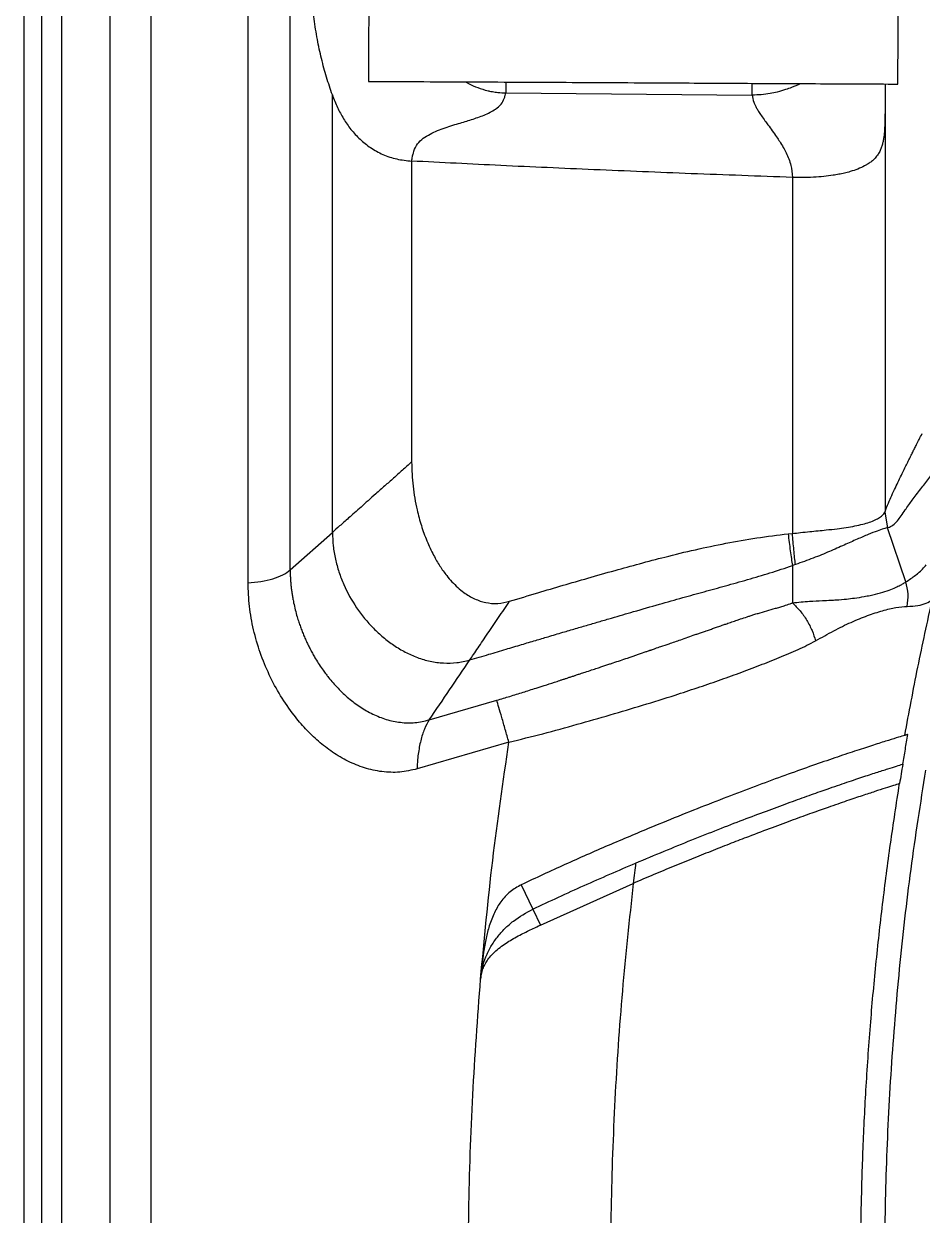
# Model space of a CAD drawing. Extents: x 943 to 1030, y 781 to 934.
# Drawn here: x 943.18 to 952.34, y 845.24 to 857.39 of the extents above; entities that cross this region are included whole.
import ezdxf

# ---------------------------------------------------------------- set-up
doc = ezdxf.new("R2010")
doc.units = 0
doc.header["$MEASUREMENT"] = 0
doc.layers.add('1', color=4, linetype='Continuous')

# ---------------------------------------------------------------- blocks, each defined once
blk = doc.blocks.new('AIRA')
at = {"layer": '1', "color": 4, "linetype": 'Continuous', "lineweight": 25}
blk.add_line((0, 84.142), (0, 3), dxfattribs=at)
at = {"layer": '1', "color": 3, "linetype": 'Continuous', "lineweight": 25}
for p, q in [((0.184, 3.417), (0.184, 83.725)), ((0.387, 3.694), (0.387, 83.448)), ((0.878, 82.815), (0.878, 4.327)), ((1.296, 82.306), (1.296, 4.836)), ((2.286, 48.522), (2.286, 82.071)), ((2.716, 48.652), (2.716, 82.071)), ((8.78, 53.607), (8.78, 53.338)), ((3.146, 49.034), (3.146, 53.495)), ((4.915, 53.516), (7.427, 53.494)), ((8.78, 53.338), (8.78, 49.247)), ((3.954, 52.821), (3.954, 49.753)), ((7.836, 52.655), (7.836, 49.024)), ((8.778, 49.241), (8.78, 49.247)), ((8.778, 49.241), (8.807, 49.083)), ((8.812, 49.084), (8.807, 49.083)), ((8.993, 48.53), (8.807, 49.083)), ((2.716, 48.652), (3.146, 49.034)), ((7.793, 49.02), (7.836, 49.024)), ((7.867, 48.707), (7.836, 48.696)), ((7.836, 48.696), (7.836, 48.317)), ((4.133, 47.123), (4.822, 47.324)), ((4.946, 46.896), (4.011, 46.624)), ((5.072, 45.442), (5.19, 45.194)), ((5.267, 45.031), (6.213, 45.456)), ((5.19, 45.194), (5.267, 45.031))]:
    blk.add_line(p, q, dxfattribs=at)
for points, knots in [([(3.555, 61.791), (3.554, 61.487), (3.551, 60.88), (3.546, 59.965), (3.541, 59.051), (3.536, 58.137), (3.532, 57.288), (3.528, 56.504), (3.524, 55.786), (3.521, 55.068), (3.517, 54.349), (3.514, 53.873), (3.513, 53.634)], [0, 0, 0, 0, 0.111984, 0.223967, 0.335981, 0.447994, 0.560008, 0.648018, 0.736029, 0.824039, 0.91201, 1, 1, 1, 1]), ([(8.911, 53.606), (8.913, 53.91), (8.916, 54.517), (8.921, 55.432), (8.925, 56.346), (8.93, 57.26), (8.935, 58.109), (8.939, 58.893), (8.942, 59.611), (8.946, 60.329), (8.95, 61.047), (8.952, 61.524), (8.953, 61.763)], [0, 0, 0, 0, 0.111984, 0.223967, 0.335981, 0.447994, 0.560008, 0.648018, 0.736029, 0.824039, 0.91201, 1, 1, 1, 1]), ([(3.146, 53.495), (3.126, 53.555), (3.085, 53.674), (3.034, 53.864), (2.991, 54.062), (2.958, 54.268), (2.936, 54.478), (2.933, 54.621), (2.932, 54.691)], [0, 0, 0, 0, 0.167789, 0.334567, 0.500071, 0.668575, 0.83523, 1, 1, 1, 1]), ([(3.513, 53.634), (3.849, 53.632), (4.519, 53.629), (5.528, 53.624), (6.465, 53.619), (7.329, 53.614), (8.121, 53.61), (8.648, 53.608), (8.911, 53.606)], [0, 0, 0, 0, 0.186669, 0.373332, 0.559996, 0.706663, 0.85333, 1, 1, 1, 1]), ([(4.504, 53.629), (4.506, 53.628), (4.537, 53.608), (4.604, 53.578), (4.68, 53.551), (4.729, 53.539), (4.753, 53.534), (4.786, 53.527), (4.842, 53.519), (4.888, 53.517), (4.915, 53.516)], [0, 0, 0, 0, 0.01486, 0.260952, 0.507355, 0.579325, 0.610034, 0.679981, 0.812769, 1, 1, 1, 1]), ([(4.915, 53.627), (4.915, 53.621), (4.915, 53.596), (4.915, 53.558), (4.915, 53.53), (4.915, 53.516)], [0, 0, 0, 0, 0.142198, 0.571099, 1, 1, 1, 1]), ([(7.427, 53.494), (7.427, 53.508), (7.427, 53.536), (7.427, 53.579), (7.427, 53.607), (7.427, 53.614)], [0, 0, 0, 0, 0.426171, 0.852342, 1, 1, 1, 1]), ([(7.919, 53.611), (7.918, 53.611), (7.889, 53.595), (7.837, 53.575), (7.759, 53.546), (7.686, 53.525), (7.604, 53.508), (7.518, 53.496), (7.457, 53.495), (7.427, 53.494)], [0, 0, 0, 0, 0.005557, 0.19632, 0.323838, 0.496315, 0.641587, 0.820821, 1, 1, 1, 1]), ([(3.146, 53.495), (3.163, 53.452), (3.195, 53.368), (3.258, 53.251), (3.333, 53.142), (3.425, 53.042), (3.533, 52.955), (3.659, 52.885), (3.801, 52.837), (3.903, 52.826), (3.954, 52.821)], [0, 0, 0, 0, 0.128648, 0.250192, 0.375252, 0.500305, 0.62531, 0.750246, 0.875134, 1, 1, 1, 1]), ([(3.954, 52.821), (3.955, 52.829), (3.958, 52.844), (3.963, 52.871), (3.975, 52.917), (3.997, 52.982), (4.055, 53.043), (4.147, 53.103), (4.275, 53.156), (4.424, 53.202), (4.565, 53.243), (4.694, 53.288), (4.799, 53.339), (4.871, 53.4), (4.895, 53.45), (4.908, 53.488), (4.913, 53.508), (4.915, 53.516)], [0, 0, 0, 0, 0.017506, 0.035036, 0.062579, 0.124961, 0.187277, 0.249796, 0.37487, 0.500061, 0.604401, 0.708691, 0.812761, 0.875059, 0.937426, 0.972477, 1, 1, 1, 1]), ([(7.427, 53.494), (7.43, 53.47), (7.434, 53.437), (7.455, 53.391), (7.471, 53.36), (7.492, 53.324), (7.521, 53.282), (7.553, 53.236), (7.591, 53.185), (7.631, 53.13), (7.671, 53.073), (7.709, 53.017), (7.742, 52.963), (7.783, 52.884), (7.825, 52.784), (7.833, 52.696), (7.836, 52.655)], [0, 0, 0, 0, 0.1117976, 0.1523423, 0.1951185, 0.2403052, 0.2996874, 0.3676579, 0.4213997, 0.4988309, 0.5751299, 0.6303256, 0.6984929, 0.7585153, 0.8856499, 1, 1, 1, 1]), ([(8.78, 53.338), (8.78, 53.321), (8.78, 53.286), (8.779, 53.234), (8.777, 53.181), (8.775, 53.13), (8.77, 53.083), (8.764, 53.041), (8.756, 53.001), (8.746, 52.964), (8.731, 52.926), (8.709, 52.887), (8.682, 52.853), (8.652, 52.823), (8.623, 52.802), (8.596, 52.785), (8.56, 52.764), (8.504, 52.739), (8.434, 52.716), (8.368, 52.698), (8.31, 52.686), (8.241, 52.674), (8.155, 52.663), (8.05, 52.655), (7.942, 52.653), (7.87, 52.654), (7.836, 52.655)], [0, 0, 0, 0, 0.030021, 0.059609, 0.092324, 0.124986, 0.155679, 0.187531, 0.218137, 0.24998, 0.285127, 0.326849, 0.374943, 0.412616, 0.451358, 0.474804, 0.500074, 0.562905, 0.627062, 0.670069, 0.710402, 0.750015, 0.809935, 0.875016, 0.940811, 1, 1, 1, 1]), ([(7.836, 52.655), (7.492, 52.667), (6.818, 52.691), (5.826, 52.732), (4.876, 52.774), (4.257, 52.806), (3.954, 52.821)], [0, 0, 0, 0, 0.265806, 0.521072, 0.765801, 1, 1, 1, 1]), ([(8.78, 49.247), (8.791, 49.276), (8.814, 49.333), (8.849, 49.414), (8.885, 49.489), (8.921, 49.564), (8.956, 49.638), (8.989, 49.704), (9.017, 49.762), (9.041, 49.809), (9.062, 49.851), (9.082, 49.892), (9.104, 49.935), (9.13, 49.986), (9.148, 50.023), (9.158, 50.042)], [0, 0, 0, 0, 0.090988, 0.181519, 0.279211, 0.371476, 0.465805, 0.563967, 0.628295, 0.68987, 0.748693, 0.795746, 0.853134, 0.921219, 1, 1, 1, 1]), ([(3.954, 49.753), (3.922, 49.725), (3.861, 49.67), (3.769, 49.588), (3.679, 49.508), (3.592, 49.431), (3.511, 49.359), (3.439, 49.294), (3.372, 49.235), (3.298, 49.17), (3.22, 49.1), (3.17, 49.056), (3.146, 49.034)], [0, 0, 0, 0, 0.1035559, 0.2026974, 0.304586, 0.406858, 0.5000719, 0.5882526, 0.6715733, 0.7501056, 0.8797031, 1, 1, 1, 1]), ([(3.954, 49.753), (3.957, 49.67), (3.962, 49.506), (4.001, 49.289), (4.051, 49.103), (4.107, 48.949), (4.171, 48.811), (4.239, 48.693), (4.303, 48.603), (4.364, 48.531), (4.423, 48.473), (4.498, 48.411), (4.575, 48.365), (4.652, 48.334), (4.729, 48.314), (4.832, 48.304), (4.913, 48.323), (4.953, 48.332)], [0, 0, 0, 0, 0.125027, 0.250055, 0.333774, 0.417881, 0.50017, 0.564498, 0.625221, 0.667353, 0.709127, 0.750274, 0.814837, 0.84538, 0.875229, 0.937609, 1, 1, 1, 1]), ([(8.812, 49.084), (8.829, 49.091), (8.863, 49.107), (8.907, 49.151), (8.946, 49.206), (8.983, 49.262), (9.022, 49.315), (9.06, 49.367), (9.1, 49.421), (9.143, 49.476), (9.185, 49.531), (9.226, 49.584), (9.268, 49.637), (9.297, 49.674), (9.312, 49.692)], [0, 0, 0, 0, 0.076765, 0.158754, 0.235722, 0.324934, 0.40595, 0.481535, 0.567058, 0.659397, 0.743858, 0.826925, 0.912453, 1, 1, 1, 1]), ([(7.836, 49.024), (7.863, 49.027), (7.922, 49.034), (8.01, 49.043), (8.098, 49.051), (8.192, 49.061), (8.288, 49.071), (8.386, 49.085), (8.475, 49.1), (8.554, 49.118), (8.624, 49.138), (8.672, 49.158), (8.705, 49.174), (8.726, 49.187), (8.744, 49.2), (8.758, 49.213), (8.77, 49.226), (8.775, 49.236), (8.778, 49.241)], [0, 0, 0, 0, 0.0573946, 0.125324, 0.1875691, 0.2496269, 0.3379741, 0.4157291, 0.4984974, 0.5829625, 0.66244, 0.7485385, 0.7904774, 0.8324697, 0.8745176, 0.9148244, 0.9515211, 1, 1, 1, 1]), ([(8.807, 49.083), (8.795, 49.08), (8.771, 49.074), (8.703, 49.051), (8.611, 49.014), (8.497, 48.966), (8.364, 48.906), (8.214, 48.84), (8.049, 48.771), (7.928, 48.728), (7.867, 48.707)], [0, 0, 0, 0, 0.120652, 0.241112, 0.360983, 0.483368, 0.607768, 0.736419, 0.867017, 1, 1, 1, 1]), ([(3.146, 49.034), (3.148, 48.989), (3.151, 48.897), (3.175, 48.762), (3.211, 48.631), (3.276, 48.461), (3.387, 48.262), (3.53, 48.086), (3.663, 47.964), (3.771, 47.882), (3.888, 47.812), (4.012, 47.757), (4.142, 47.718), (4.277, 47.7), (4.414, 47.702), (4.503, 47.723), (4.547, 47.734)], [0, 0, 0, 0, 0.062519, 0.125042, 0.187561, 0.250098, 0.375034, 0.499971, 0.5625, 0.625027, 0.687549, 0.750062, 0.812564, 0.875053, 0.93753, 1, 1, 1, 1]), ([(4.953, 48.332), (5.049, 48.361), (5.23, 48.416), (5.496, 48.495), (5.758, 48.571), (6.018, 48.645), (6.28, 48.717), (6.553, 48.789), (6.846, 48.86), (7.158, 48.926), (7.473, 48.981), (7.686, 49.007), (7.793, 49.02)], [0, 0, 0, 0, 0.102726, 0.194315, 0.284066, 0.382814, 0.471186, 0.562691, 0.671818, 0.780275, 0.889322, 1, 1, 1, 1]), ([(7.793, 49.02), (7.796, 48.991), (7.803, 48.932), (7.814, 48.846), (7.825, 48.766), (7.833, 48.719), (7.836, 48.696)], [0, 0, 0, 0, 0.24801, 0.499998, 0.751988, 1, 1, 1, 1]), ([(7.867, 48.707), (7.864, 48.73), (7.859, 48.776), (7.851, 48.855), (7.843, 48.939), (7.839, 48.996), (7.836, 49.024)], [0, 0, 0, 0, 0.248127, 0.5, 0.751873, 1, 1, 1, 1]), ([(2.286, 48.522), (2.331, 48.525), (2.42, 48.53), (2.542, 48.561), (2.646, 48.599), (2.693, 48.634), (2.716, 48.652)], [0, 0, 0, 0, 0.249458, 0.499782, 0.74979, 1, 1, 1, 1]), ([(2.716, 48.652), (2.716, 48.638), (2.716, 48.61), (2.718, 48.567), (2.721, 48.525), (2.725, 48.483), (2.73, 48.441), (2.736, 48.399), (2.741, 48.371), (2.744, 48.353), (2.747, 48.34), (2.754, 48.303), (2.767, 48.245), (2.785, 48.179), (2.803, 48.122), (2.82, 48.072), (2.838, 48.026), (2.856, 47.98), (2.876, 47.935), (2.897, 47.89), (2.919, 47.846), (2.937, 47.812), (2.956, 47.779), (2.978, 47.74), (3.011, 47.687), (3.048, 47.634), (3.079, 47.591), (3.128, 47.528), (3.202, 47.444), (3.31, 47.342), (3.428, 47.253), (3.556, 47.179), (3.694, 47.124), (3.839, 47.094), (3.989, 47.089), (4.085, 47.111), (4.133, 47.123)], [0, 0, 0, 0, 0.017848, 0.035697, 0.053547, 0.071397, 0.089248, 0.107099, 0.124951, 0.125541, 0.129972, 0.142084, 0.173544, 0.204921, 0.228815, 0.250158, 0.270991, 0.291823, 0.312656, 0.333488, 0.354322, 0.375156, 0.382824, 0.402471, 0.432512, 0.461335, 0.483634, 0.500194, 0.56271, 0.625221, 0.687723, 0.750211, 0.812683, 0.875137, 0.937571, 1, 1, 1, 1]), ([(4.547, 47.734), (4.612, 47.753), (4.735, 47.79), (4.911, 47.842), (5.07, 47.89), (5.213, 47.932), (5.353, 47.973), (5.489, 48.014), (5.624, 48.054), (5.751, 48.091), (5.873, 48.127), (5.992, 48.161), (6.106, 48.195), (6.268, 48.242), (6.472, 48.3), (6.711, 48.368), (6.936, 48.43), (7.156, 48.491), (7.381, 48.554), (7.609, 48.62), (7.76, 48.671), (7.836, 48.696)], [0, 0, 0, 0, 0.058377, 0.111692, 0.159943, 0.203124, 0.241231, 0.286857, 0.326371, 0.364649, 0.401688, 0.437487, 0.472043, 0.505354, 0.584555, 0.656945, 0.722476, 0.788614, 0.857885, 0.928448, 1, 1, 1, 1]), ([(8.993, 48.53), (9.027, 48.553), (9.07, 48.581), (9.105, 48.609), (9.114, 48.616), (9.116, 48.618), (9.117, 48.618), (9.117, 48.618), (9.117, 48.618), (9.117, 48.618), (9.117, 48.618), (9.151, 48.647), (9.176, 48.676), (9.201, 48.705)], [0, 0, 0, 0, 0.376405, 0.469108, 0.492286, 0.498108, 0.499579, 0.499955, 0.500052, 0.500079, 0.500086, 0.50009, 1, 1, 1, 1]), ([(4.011, 46.624), (3.952, 46.61), (3.863, 46.589), (3.742, 46.587), (3.621, 46.596), (3.472, 46.629), (3.303, 46.698), (3.146, 46.791), (3.002, 46.903), (2.871, 47.03), (2.74, 47.184), (2.614, 47.368), (2.499, 47.582), (2.407, 47.807), (2.339, 48.041), (2.295, 48.28), (2.289, 48.442), (2.286, 48.522)], [0, 0, 0, 0, 0.062433, 0.093377, 0.12495, 0.187408, 0.249885, 0.312378, 0.374884, 0.437399, 0.499918, 0.582794, 0.666549, 0.749964, 0.833511, 0.916794, 1, 1, 1, 1]), ([(7.836, 48.317), (7.895, 48.323), (8, 48.334), (8.129, 48.339), (8.218, 48.343), (8.301, 48.348), (8.382, 48.354), (8.478, 48.366), (8.557, 48.378), (8.646, 48.396), (8.733, 48.418), (8.819, 48.445), (8.885, 48.472), (8.932, 48.494), (8.964, 48.512), (8.981, 48.522), (8.99, 48.528), (8.992, 48.53), (8.993, 48.53)], [0, 0, 0, 0, 0.105472, 0.188238, 0.245682, 0.282468, 0.362935, 0.425494, 0.509599, 0.56507, 0.667772, 0.764112, 0.844182, 0.908214, 0.955892, 0.98666, 0.995533, 1, 1, 1, 1]), ([(8.982, 46.965), (9.025, 47.197), (9.111, 47.66), (9.212, 48.12), (9.263, 48.35)], [0, 0, 0, 0, 0.500526, 1, 1, 1, 1]), ([(9.006, 48.28), (9.044, 48.282), (9.119, 48.286), (9.205, 48.31), (9.243, 48.337), (9.263, 48.35)], [0, 0, 0, 0, 0.330836, 0.6613, 1, 1, 1, 1]), ([(4.547, 47.734), (4.56, 47.752), (4.585, 47.789), (4.645, 47.879), (4.73, 48.004), (4.84, 48.165), (4.915, 48.277), (4.953, 48.332)], [0, 0, 0, 0, 0.125004, 0.25007, 0.499905, 0.749919, 1, 1, 1, 1]), ([(4.822, 47.324), (4.845, 47.33), (4.889, 47.343), (4.957, 47.363), (5.023, 47.384), (5.09, 47.405), (5.157, 47.426), (5.229, 47.449), (5.313, 47.476), (5.384, 47.499), (5.437, 47.516), (5.465, 47.525), (5.494, 47.535), (5.523, 47.544), (5.554, 47.555), (5.586, 47.565), (5.609, 47.572), (5.625, 47.578), (5.643, 47.584), (5.677, 47.595), (5.728, 47.612), (5.787, 47.631), (5.843, 47.65), (5.892, 47.666), (5.934, 47.68), (5.972, 47.693), (6.046, 47.717), (6.144, 47.75), (6.256, 47.789), (6.329, 47.814), (6.368, 47.827), (6.382, 47.832), (6.387, 47.833), (6.389, 47.834), (6.39, 47.834), (6.39, 47.834), (6.39, 47.835), (6.39, 47.835), (6.39, 47.835), (6.39, 47.835), (6.39, 47.835), (6.39, 47.835), (6.39, 47.835), (6.39, 47.835), (6.391, 47.835), (6.392, 47.835), (6.395, 47.836), (6.411, 47.842), (6.445, 47.854), (6.504, 47.874), (6.591, 47.904), (6.707, 47.944), (6.808, 47.98), (6.881, 48.005), (6.919, 48.019), (6.959, 48.032), (7, 48.046), (7.042, 48.061), (7.085, 48.076), (7.127, 48.09), (7.172, 48.106), (7.219, 48.122), (7.267, 48.138), (7.318, 48.156), (7.363, 48.17), (7.408, 48.185), (7.445, 48.197), (7.531, 48.223), (7.612, 48.246), (7.685, 48.267), (7.707, 48.273), (7.729, 48.28), (7.765, 48.291), (7.798, 48.302), (7.825, 48.312), (7.833, 48.315), (7.835, 48.316), (7.836, 48.317)], [0, 0, 0, 0, 0.02082, 0.041733, 0.062756, 0.083519, 0.104417, 0.125461, 0.1513, 0.184291, 0.192678, 0.201424, 0.210529, 0.21999, 0.229808, 0.239981, 0.250507, 0.251112, 0.255562, 0.267644, 0.283581, 0.304657, 0.3233, 0.338025, 0.351563, 0.363915, 0.375084, 0.422734, 0.459467, 0.485197, 0.494769, 0.497877, 0.499031, 0.499497, 0.499694, 0.499779, 0.499817, 0.499833, 0.49984, 0.499846, 0.499846, 0.499847, 0.49985, 0.499861, 0.499907, 0.500089, 0.500819, 0.503736, 0.515414, 0.534915, 0.562273, 0.602237, 0.651952, 0.664456, 0.677458, 0.69096, 0.704965, 0.719477, 0.734498, 0.750035, 0.76263, 0.781229, 0.8001, 0.812426, 0.835434, 0.846747, 0.859886, 0.874847, 0.93735, 0.94505, 0.952828, 0.960692, 0.968641, 0.990939, 0.997081, 0.998941, 1, 1, 1, 1]), ([(7.836, 48.317), (7.863, 48.29), (7.917, 48.237), (7.985, 48.139), (8.04, 48.034), (8.061, 47.964), (8.072, 47.929)], [0, 0, 0, 0, 0.246494, 0.499999, 0.753504, 1, 1, 1, 1]), ([(8.072, 47.929), (8.134, 47.964), (8.259, 48.034), (8.436, 48.121), (8.604, 48.189), (8.758, 48.239), (8.895, 48.272), (8.969, 48.277), (9.006, 48.28)], [0, 0, 0, 0, 0.163761, 0.328703, 0.495135, 0.662859, 0.830856, 1, 1, 1, 1]), ([(4.946, 46.896), (5.061, 46.924), (5.295, 46.981), (5.64, 47.077), (5.98, 47.174), (6.314, 47.273), (6.608, 47.365), (6.865, 47.45), (7.083, 47.524), (7.296, 47.601), (7.503, 47.679), (7.703, 47.759), (7.894, 47.837), (8.013, 47.899), (8.072, 47.929)], [0, 0, 0, 0, 0.09931, 0.200758, 0.300072, 0.399166, 0.501211, 0.571913, 0.643147, 0.713467, 0.786378, 0.85753, 0.929584, 1, 1, 1, 1]), ([(4.133, 47.123), (4.203, 47.225), (4.342, 47.431), (4.479, 47.633), (4.547, 47.734)], [0, 0, 0, 0, 0.500008, 1, 1, 1, 1]), ([(4.946, 46.896), (4.933, 46.939), (4.908, 47.027), (4.873, 47.15), (4.842, 47.255), (4.829, 47.301), (4.822, 47.324)], [0, 0, 0, 0, 0.245214, 0.5, 0.754786, 1, 1, 1, 1]), ([(4.133, 47.123), (4.116, 47.094), (4.082, 47.035), (4.045, 46.914), (4.023, 46.798), (4.014, 46.709), (4.011, 46.658), (4.011, 46.633), (4.011, 46.624)], [0, 0, 0, 0, 0.249906, 0.499775, 0.749879, 0.874935, 0.954185, 1, 1, 1, 1]), ([(4.657, 44.48), (4.695, 44.884), (4.77, 45.692), (4.887, 46.494), (4.946, 46.896)], [0, 0, 0, 0, 0.500233, 1, 1, 1, 1]), ([(8.982, 46.965), (8.963, 46.959), (8.924, 46.948), (8.821, 46.916), (8.686, 46.874), (8.52, 46.82), (8.325, 46.755), (8.104, 46.679), (7.86, 46.593), (7.596, 46.497), (7.315, 46.392), (7.019, 46.278), (6.711, 46.156), (6.359, 46.012), (5.96, 45.844), (5.517, 45.65), (5.221, 45.512), (5.072, 45.442)], [0, 0, 0, 0, 0.0624948, 0.12499, 0.187486, 0.2499831, 0.3124814, 0.3749812, 0.4374824, 0.499985, 0.5624889, 0.624994, 0.6875001, 0.750007, 0.8333364, 0.9166672, 1, 1, 1, 1]), ([(8.961, 46.671), (8.97, 46.722), (8.987, 46.823), (9.005, 46.924), (9.013, 46.975)], [0, 0, 0, 0, 0.5, 1, 1, 1, 1]), ([(9.014, 46.975), (9.012, 46.974), (9.007, 46.973), (8.996, 46.97), (8.988, 46.967), (8.982, 46.965)], [0, 0, 0, 0, 0.167035, 0.500007, 1, 1, 1, 1]), ([(6.238, 45.663), (6.335, 45.703), (6.528, 45.785), (6.811, 45.9), (7.082, 46.007), (7.337, 46.106), (7.574, 46.195), (7.791, 46.275), (7.987, 46.346), (8.184, 46.416), (8.373, 46.481), (8.549, 46.54), (8.695, 46.588), (8.812, 46.625), (8.902, 46.653), (8.941, 46.665), (8.961, 46.671)], [0, 0, 0, 0, 0.062486, 0.124965, 0.187445, 0.24993, 0.312422, 0.374919, 0.437422, 0.499929, 0.583263, 0.666601, 0.749947, 0.833294, 0.916642, 1, 1, 1, 1]), ([(8.961, 46.671), (8.956, 46.638), (8.944, 46.572), (8.934, 46.506), (8.928, 46.473)], [0, 0, 0, 0, 0.5, 1, 1, 1, 1]), ([(9.193, 46.611), (9.14, 46.274), (9.035, 45.601), (8.921, 44.585), (8.837, 43.567), (8.786, 42.546), (8.769, 41.524), (8.789, 40.502), (8.844, 39.482), (8.932, 38.463), (9.046, 37.448), (9.142, 36.773), (9.189, 36.436)], [0, 0, 0, 0, 0.1, 0.199999, 0.299999, 0.4, 0.499999, 0.599997, 0.699995, 0.799993, 0.899996, 1, 1, 1, 1]), ([(8.928, 46.473), (8.909, 46.467), (8.869, 46.454), (8.785, 46.428), (8.68, 46.393), (8.55, 46.351), (8.393, 46.298), (8.22, 46.238), (8.036, 46.173), (7.847, 46.104), (7.632, 46.025), (7.418, 45.944), (7.214, 45.865), (7.028, 45.792), (6.833, 45.714), (6.63, 45.632), (6.423, 45.545), (6.283, 45.486), (6.213, 45.456)], [0, 0, 0, 0, 0.078745, 0.158323, 0.238739, 0.31999, 0.402074, 0.484986, 0.547724, 0.610926, 0.674592, 0.738718, 0.781746, 0.824977, 0.868417, 0.912066, 0.955928, 1, 1, 1, 1]), ([(8.929, 36.572), (8.899, 36.785), (8.839, 37.206), (8.762, 37.831), (8.695, 38.44), (8.638, 39.053), (8.592, 39.672), (8.558, 40.298), (8.537, 40.913), (8.53, 41.514), (8.536, 42.113), (8.554, 42.722), (8.584, 43.356), (8.628, 43.993), (8.685, 44.625), (8.754, 45.243), (8.833, 45.86), (8.897, 46.269), (8.928, 46.473)], [0, 0, 0, 0, 0.064999, 0.128309, 0.18993, 0.249863, 0.314092, 0.377158, 0.439063, 0.4998, 0.558558, 0.619822, 0.683591, 0.749862, 0.812527, 0.875106, 0.937597, 1, 1, 1, 1]), ([(5.19, 45.194), (5.364, 45.275), (5.711, 45.437), (6.062, 45.587), (6.238, 45.663)], [0, 0, 0, 0, 0.500003, 1, 1, 1, 1]), ([(6.238, 45.663), (6.234, 45.63), (6.226, 45.566), (6.217, 45.493), (6.213, 45.456)], [0, 0, 0, 0, 0.500679, 1, 1, 1, 1]), ([(5.072, 45.442), (5.032, 45.42), (4.973, 45.387), (4.907, 45.323), (4.864, 45.271), (4.828, 45.215), (4.797, 45.156), (4.769, 45.091), (4.739, 45.005), (4.71, 44.892), (4.687, 44.761), (4.67, 44.621), (4.662, 44.53), (4.657, 44.48)], [0, 0, 0, 0, 0.123699, 0.185944, 0.249742, 0.307156, 0.367692, 0.431787, 0.499804, 0.616148, 0.749872, 0.86181, 1, 1, 1, 1]), ([(6.213, 45.456), (6.174, 45.091), (6.095, 44.358), (6.021, 43.254), (5.981, 42.149), (5.98, 41.125), (6.009, 40.183), (6.058, 39.323), (6.129, 38.456), (6.192, 37.878), (6.225, 37.584)], [0, 0, 0, 0, 0.1396921, 0.2802614, 0.4206418, 0.5597642, 0.6695097, 0.7788234, 0.8874732, 1, 1, 1, 1]), ([(4.657, 44.48), (4.662, 44.518), (4.672, 44.596), (4.709, 44.707), (4.76, 44.812), (4.826, 44.909), (4.903, 44.996), (5.019, 45.1), (5.122, 45.156), (5.19, 45.194)], [0, 0, 0, 0, 0.125021, 0.250048, 0.375085, 0.500129, 0.625158, 0.750244, 1, 1, 1, 1]), ([(4.657, 44.48), (4.663, 44.515), (4.671, 44.568), (4.702, 44.633), (4.733, 44.683), (4.774, 44.732), (4.827, 44.781), (4.885, 44.826), (4.946, 44.866), (5.008, 44.903), (5.071, 44.936), (5.133, 44.967), (5.198, 44.998), (5.242, 45.019), (5.267, 45.031)], [0, 0, 0, 0, 0.123475, 0.185692, 0.249686, 0.325901, 0.408917, 0.499718, 0.581044, 0.663839, 0.749808, 0.829145, 0.904856, 1, 1, 1, 1]), ([(4.667, 38.565), (4.636, 38.961), (4.574, 39.749), (4.531, 40.931), (4.531, 42.114), (4.569, 43.297), (4.628, 44.086), (4.657, 44.48)], [0, 0, 0, 0, 0.200871, 0.40047, 0.599116, 0.799995, 1, 1, 1, 1])]:
    blk.add_open_spline(points, degree=3, knots=knots, dxfattribs=at)
blk.add_open_spline([(9.006, 48.28), (9.011, 48.322), (9.022, 48.406), (9.003, 48.489), (8.993, 48.53)], degree=3, dxfattribs=at)

msp = doc.modelspace()

# ---------------------------------------------------------------- block references
at = {"layer": '1'}
msp.add_blockref('AIRA', (943.177, 803.166), dxfattribs=at)

doc.saveas('drawing.dxf')
